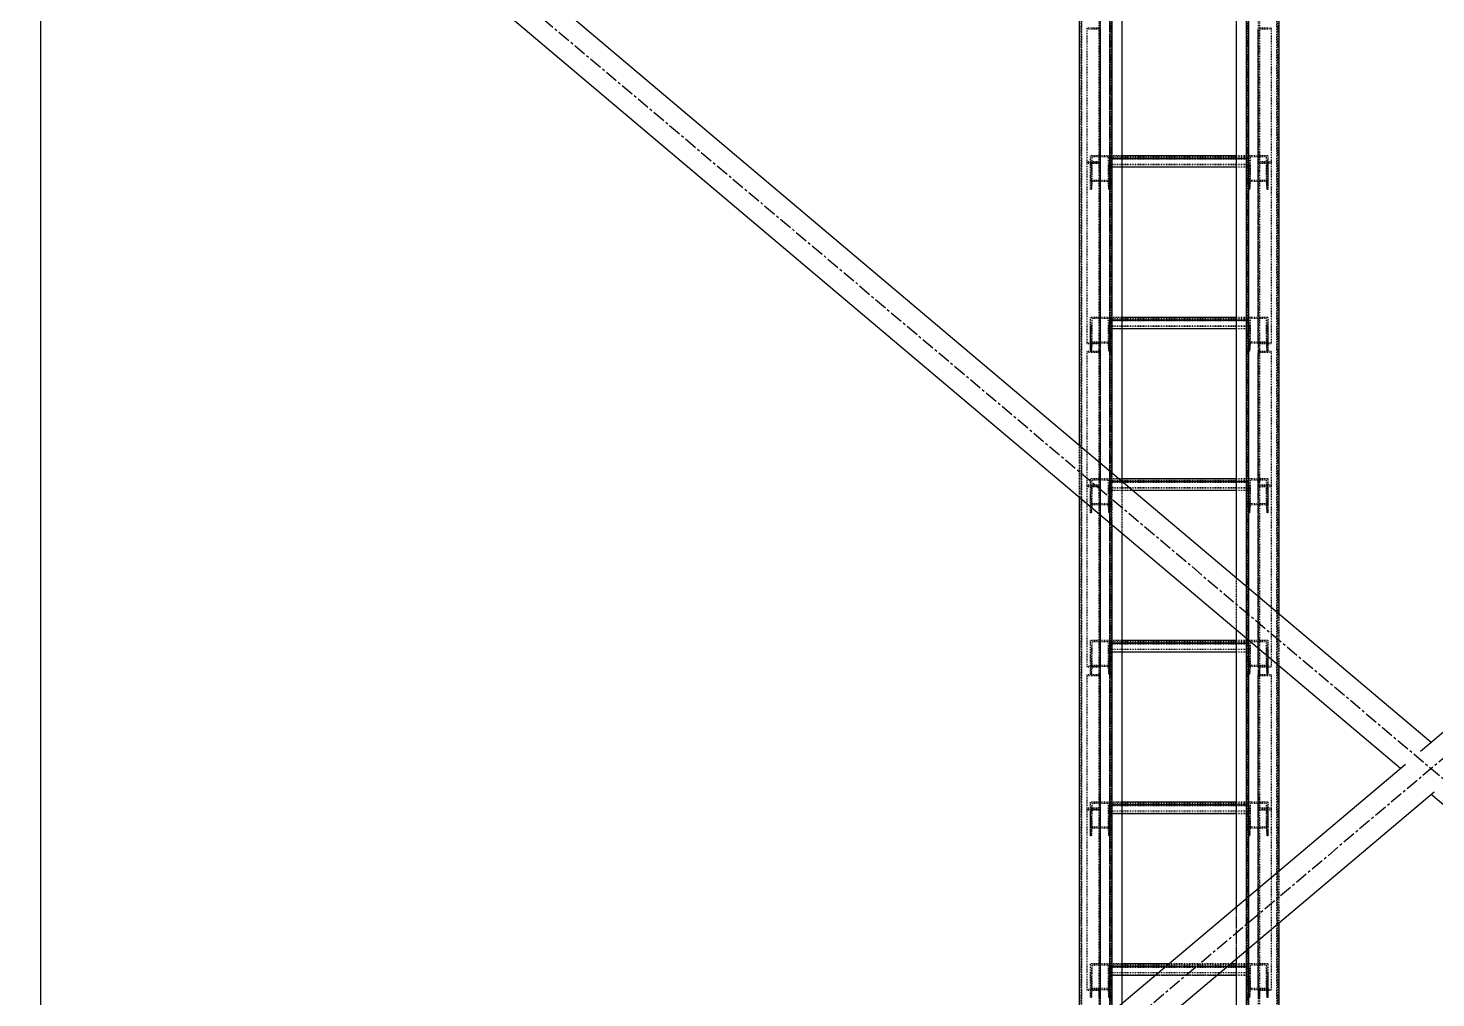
# Model space of a CAD drawing. Header units: millimetres. Extents: x 5143 to 30813, y 232 to 21408.
# Drawn here: x 8372 to 9235, y 4940 to 5534 of the extents above; entities that cross this region are included whole.
import ezdxf

# ---------------------------------------------------------------- set-up
doc = ezdxf.new("R2010")
doc.units = ezdxf.units.MM
doc.header["$LTSCALE"] = 0.25
for name, pattern in [('CENTER', [50.8, 31.75, -6.35, 6.35, -6.35]), ('XKITLINE00', [0]), ('XKITLINE02', [4, 2, -2]), ('XKITLINE03', [6, 3, -1, 1, -1])]:
    doc.linetypes.add(name, pattern=pattern)

msp = doc.modelspace()

# ---------------------------------------------------------------- linework, layer by layer
at = {"color": 3, "linetype": 'XKITLINE02'}
for p, q in [((9034.61, 5900.27), (9034.61, 4257.56)), ((9035.46, 5900.09), (9035.46, 4257.75)), ((9118.76, 5900.09), (9118.76, 4257.75)), ((9119.61, 5900.27), (9119.61, 4257.56)), ((9015.93, 5889.26), (9015.93, 4290.38)), ((9016.78, 5889.26), (9016.78, 4263.02)), ((9017.31, 5888.53), (9017.31, 4262.57)), ((9034.55, 5888.53), (9034.54, 4262.57)), ((9035.08, 5889.26), (9035.08, 4263.02)), ((9118.31, 5889.26), (9118.31, 4301.37)), ((9119.16, 5889.26), (9119.16, 4263.02)), ((9119.69, 5888.53), (9119.69, 4262.57)), ((9136.93, 5888.53), (9136.92, 4262.57)), ((9137.46, 5889.26), (9137.46, 4263.02)), ((9112.11, 5857.04), (9112.11, 4260.27)), ((9042.11, 5840.34), (9042.11, 4260.16)), ((9027.83, 5534.12), (9020.63, 5534.12)), ((9020.63, 5534.12), (9020.63, 5533.47)), ((9020.63, 5534.12), (9020.63, 5451.57)), ((9028.63, 5533.47), (9020.63, 5533.47)), ((9027.83, 5539.99), (9027.83, 5452.22)), ((9028.63, 5539.99), (9028.63, 5533.47)), ((9028.63, 5539.99), (9028.63, 5451.57)), ((9125.61, 5539.99), (9125.61, 5451.57)), ((9133.61, 5533.47), (9125.61, 5533.47)), ((9126.41, 5539.99), (9126.41, 5452.22)), ((9133.61, 5534.12), (9126.41, 5534.12)), ((9133.61, 5534.12), (9133.61, 5451.57)), ((9022.63, 5455.92), (9022.63, 5450.47)), ((9034.63, 5455.92), (9022.63, 5455.92)), ((9022.63, 5455.92), (9022.63, 5435.28)), ((9023.69, 5455.22), (9023.31, 5450.47)), ((9033.57, 5455.22), (9023.69, 5455.22)), ((9023.69, 5455.22), (9023.69, 5440.03)), ((9028.63, 5458.08), (9027.83, 5458.08)), ((9033.57, 5455.22), (9033.95, 5450.47)), ((9033.57, 5455.22), (9033.57, 5440.03)), ((9034.63, 5455.92), (9034.63, 5450.47)), ((9034.63, 5455.92), (9034.63, 5435.28)), ((9034.63, 5455.92), (9034.63, 5448.84)), ((9042.11, 5455.92), (9034.63, 5455.92)), ((9119.61, 5455.08), (9034.63, 5455.08)), ((9042.11, 5454.29), (9034.63, 5454.29)), ((9119.61, 5455.92), (9112.11, 5455.92)), ((9119.61, 5454.29), (9112.11, 5454.29)), ((9119.61, 5455.92), (9119.61, 5448.84)), ((9119.61, 5455.92), (9119.61, 5440.73)), ((9119.61, 5455.92), (9119.61, 5450.47)), ((9131.61, 5455.92), (9119.61, 5455.92)), ((9120.67, 5455.22), (9120.29, 5450.47)), ((9120.67, 5455.22), (9120.67, 5440.03)), ((9130.55, 5455.22), (9120.67, 5455.22)), ((9125.61, 5458.08), (9125.61, 5451.57)), ((9126.41, 5458.08), (9125.61, 5458.08)), ((9126.41, 5458.08), (9126.41, 5452.22)), ((9130.55, 5455.22), (9130.55, 5440.03)), ((9130.55, 5455.22), (9130.93, 5450.47)), ((9131.61, 5455.92), (9131.61, 5440.73)), ((9131.61, 5455.92), (9131.61, 5450.47)), ((9027.83, 5452.22), (9020.63, 5452.22)), ((9020.63, 5451.57), (9020.63, 5451.06)), ((9028.63, 5451.57), (9020.63, 5451.57)), ((9020.63, 5451.57), (9020.63, 5340.58)), ((9028.63, 5451.57), (9020.63, 5451.57)), ((9027.83, 5451.06), (9020.63, 5451.06)), ((9023.31, 5450.47), (9022.63, 5450.47)), ((9023.31, 5450.47), (9023.31, 5435.28)), ((9027.83, 5451.06), (9027.83, 5446.56)), ((9027.83, 5451.06), (9027.83, 5336.07)), ((9028.63, 5446.56), (9027.83, 5446.56)), ((9028.63, 5451.57), (9028.63, 5336.07)), ((9034.63, 5450.47), (9033.95, 5450.47)), ((9033.95, 5450.47), (9033.95, 5435.28)), ((9119.61, 5453.74), (9034.63, 5453.74)), ((9119.61, 5450.47), (9034.63, 5450.47)), ((9119.61, 5450.38), (9034.63, 5450.38)), ((9119.61, 5448.93), (9034.63, 5448.93)), ((9042.11, 5448.84), (9034.63, 5448.84)), ((9119.61, 5448.84), (9112.11, 5448.84)), ((9119.61, 5450.47), (9119.61, 5435.28)), ((9120.29, 5450.47), (9119.61, 5450.47)), ((9120.29, 5450.47), (9120.29, 5435.28)), ((9125.61, 5451.57), (9125.61, 5336.07)), ((9133.61, 5451.57), (9125.61, 5451.57)), ((9133.61, 5451.57), (9125.61, 5451.57)), ((9126.41, 5446.56), (9125.61, 5446.56)), ((9133.61, 5452.22), (9126.41, 5452.22)), ((9126.41, 5451.06), (9126.41, 5336.07)), ((9133.61, 5451.06), (9126.41, 5451.06)), ((9130.93, 5450.47), (9130.93, 5435.28)), ((9131.61, 5450.47), (9130.93, 5450.47)), ((9131.61, 5450.47), (9131.61, 5435.28)), ((9133.61, 5452.22), (9133.61, 5451.57)), ((9133.61, 5451.57), (9133.61, 5340.58)), ((9034.63, 5440.73), (9022.63, 5440.73)), ((9023.69, 5440.03), (9023.31, 5435.28)), ((9033.57, 5440.03), (9023.69, 5440.03)), ((9028.63, 5440.73), (9028.63, 5341.08)), ((9033.57, 5440.03), (9033.95, 5435.28)), ((9119.61, 5440.73), (9119.61, 5435.28)), ((9131.61, 5440.73), (9119.61, 5440.73)), ((9120.67, 5440.03), (9120.29, 5435.28)), ((9130.55, 5440.03), (9120.67, 5440.03)), ((9130.55, 5440.03), (9130.93, 5435.28)), ((9131.61, 5440.73), (9131.61, 5435.28)), ((9023.31, 5435.28), (9022.63, 5435.28)), ((9034.63, 5435.28), (9033.95, 5435.28)), ((9120.29, 5435.28), (9119.61, 5435.28)), ((9131.61, 5435.28), (9130.93, 5435.28)), ((9022.63, 5356.84), (9022.63, 5351.39)), ((9034.63, 5356.84), (9022.63, 5356.84)), ((9022.63, 5356.84), (9022.63, 5341.08)), ((9023.31, 5351.39), (9022.63, 5351.39)), ((9022.63, 5351.39), (9022.63, 5336.2)), ((9023.69, 5356.15), (9023.31, 5351.39)), ((9023.31, 5351.39), (9023.31, 5336.2)), ((9033.57, 5356.15), (9023.69, 5356.15)), ((9023.69, 5356.15), (9023.69, 5340.96)), ((9033.57, 5356.15), (9033.95, 5351.39)), ((9033.57, 5356.15), (9033.57, 5340.96)), ((9034.63, 5351.39), (9033.95, 5351.39)), ((9033.95, 5351.39), (9033.95, 5336.2)), ((9034.63, 5356.84), (9034.63, 5351.39)), ((9034.63, 5356.84), (9034.63, 5341.65)), ((9034.63, 5356.84), (9034.63, 5349.76)), ((9042.11, 5356.84), (9034.63, 5356.84)), ((9119.61, 5356), (9034.63, 5356)), ((9042.11, 5355.21), (9034.63, 5355.21)), ((9119.61, 5354.66), (9034.63, 5354.66)), ((9034.63, 5351.39), (9034.63, 5336.2)), ((9119.61, 5351.39), (9034.63, 5351.39)), ((9119.61, 5351.3), (9034.63, 5351.3)), ((9119.61, 5356.84), (9112.11, 5356.84)), ((9119.61, 5355.21), (9112.11, 5355.21)), ((9119.61, 5356.84), (9119.61, 5341.65)), ((9119.61, 5356.84), (9119.61, 5351.39)), ((9131.61, 5356.84), (9119.61, 5356.84)), ((9119.61, 5356.84), (9119.61, 5349.76)), ((9119.61, 5351.39), (9119.61, 5336.2)), ((9120.29, 5351.39), (9119.61, 5351.39)), ((9120.67, 5356.15), (9120.29, 5351.39)), ((9120.29, 5351.39), (9120.29, 5336.2)), ((9120.67, 5356.15), (9120.67, 5340.96)), ((9130.55, 5356.15), (9120.67, 5356.15)), ((9130.55, 5356.15), (9130.55, 5340.96)), ((9130.55, 5356.15), (9130.93, 5351.39)), ((9130.93, 5351.39), (9130.93, 5336.2)), ((9131.61, 5351.39), (9130.93, 5351.39)), ((9131.61, 5356.84), (9131.61, 5341.65)), ((9131.61, 5356.84), (9131.61, 5351.39)), ((9131.61, 5351.39), (9131.61, 5336.2)), ((9028.63, 5341.83), (9027.83, 5341.83)), ((9027.83, 5341.83), (9027.83, 5335.97)), ((9027.83, 5341.83), (9027.83, 5254.07)), ((9028.63, 5341.83), (9028.63, 5335.32)), ((9028.63, 5341.83), (9028.63, 5253.41)), ((9119.61, 5349.86), (9034.63, 5349.86)), ((9042.11, 5349.76), (9034.63, 5349.76)), ((9119.61, 5349.76), (9112.11, 5349.76)), ((9125.61, 5341.83), (9125.61, 5253.41)), ((9126.41, 5341.83), (9125.61, 5341.83)), ((9126.41, 5341.83), (9126.41, 5254.07)), ((9028.63, 5341.08), (9020.63, 5341.08)), ((9027.83, 5340.58), (9020.63, 5340.58)), ((9027.83, 5335.97), (9020.63, 5335.97)), ((9020.63, 5335.97), (9020.63, 5335.32)), ((9020.63, 5335.97), (9020.63, 5253.41)), ((9028.63, 5335.32), (9020.63, 5335.32)), ((9034.63, 5341.65), (9022.63, 5341.65)), ((9022.63, 5341.08), (9022.63, 5336.2)), ((9023.31, 5336.2), (9022.63, 5336.2)), ((9023.69, 5340.96), (9023.31, 5336.2)), ((9033.57, 5340.96), (9023.69, 5340.96)), ((9028.63, 5336.07), (9027.83, 5336.07)), ((9033.57, 5340.96), (9033.95, 5336.2)), ((9034.63, 5336.2), (9033.95, 5336.2)), ((9034.63, 5341.65), (9034.63, 5336.2)), ((9119.61, 5341.65), (9119.61, 5336.2)), ((9131.61, 5341.65), (9119.61, 5341.65)), ((9120.29, 5336.2), (9119.61, 5336.2)), ((9120.67, 5340.96), (9120.29, 5336.2)), ((9130.55, 5340.96), (9120.67, 5340.96)), ((9133.61, 5341.08), (9125.61, 5341.08)), ((9126.41, 5336.07), (9125.61, 5336.07)), ((9133.61, 5335.32), (9125.61, 5335.32)), ((9133.61, 5340.58), (9126.41, 5340.58)), ((9133.61, 5335.97), (9126.41, 5335.97)), ((9130.55, 5340.96), (9130.93, 5336.2)), ((9131.61, 5336.2), (9130.93, 5336.2)), ((9131.61, 5341.65), (9131.61, 5336.2)), ((9133.61, 5335.97), (9133.61, 5253.41)), ((9015.93, 5278.34), (9015.93, 5246.45)), ((9022.63, 5257.77), (9022.63, 5241.39)), ((9034.63, 5257.77), (9022.63, 5257.77)), ((9023.69, 5257.07), (9023.31, 5252.32)), ((9033.57, 5257.07), (9023.69, 5257.07)), ((9023.69, 5257.07), (9023.69, 5241.88)), ((9028.63, 5259.93), (9027.83, 5259.93)), ((9033.57, 5257.07), (9033.95, 5252.32)), ((9033.57, 5257.07), (9033.57, 5241.88)), ((9034.63, 5257.77), (9034.63, 5251.01)), ((9034.63, 5257.77), (9034.63, 5250.69)), ((9042.11, 5257.77), (9034.63, 5257.77)), ((9034.63, 5257.23), (9034.63, 5237.12)), ((9119.61, 5256.93), (9034.63, 5256.93)), ((9042.22, 5256.14), (9034.63, 5256.14)), ((9119.61, 5255.59), (9034.63, 5255.59)), ((9035.93, 5261.45), (9035.93, 5229.57)), ((9042.11, 5256.23), (9042.11, 5224.35)), ((9119.61, 5257.77), (9112.11, 5257.77)), ((9119.61, 5256.14), (9112.11, 5256.14)), ((9119.61, 5257.77), (9119.61, 5250.69)), ((9119.61, 5257.77), (9119.61, 5242.57)), ((9119.61, 5257.77), (9119.61, 5252.32)), ((9131.61, 5257.77), (9119.61, 5257.77)), ((9120.67, 5257.07), (9120.29, 5252.32)), ((9120.67, 5257.07), (9120.67, 5241.88)), ((9130.55, 5257.07), (9120.67, 5257.07)), ((9125.61, 5259.93), (9125.61, 5253.41)), ((9126.41, 5259.93), (9125.61, 5259.93)), ((9126.41, 5259.93), (9126.41, 5254.07)), ((9130.55, 5257.07), (9130.55, 5241.88)), ((9130.55, 5257.07), (9130.93, 5252.32)), ((9131.61, 5257.77), (9131.61, 5242.57)), ((9131.61, 5257.77), (9131.61, 5252.32)), ((9027.83, 5254.07), (9020.63, 5254.07)), ((9020.63, 5253.41), (9020.63, 5252.3)), ((9028.63, 5253.41), (9020.63, 5253.41)), ((9028.63, 5253.41), (9020.63, 5253.41)), ((9027.83, 5252.91), (9020.63, 5252.91)), ((9020.63, 5252.3), (9020.63, 5142.43)), ((9023.31, 5252.32), (9022.63, 5252.32)), ((9022.63, 5250.61), (9022.63, 5237.12)), ((9023.31, 5252.32), (9023.31, 5237.12)), ((9027.83, 5252.91), (9027.83, 5246.23)), ((9027.83, 5249.66), (9027.83, 5137.92)), ((9028.63, 5248.41), (9027.83, 5248.41)), ((9028.63, 5253.41), (9028.63, 5245.55)), ((9028.63, 5252.55), (9028.63, 5137.92)), ((9034.63, 5252.32), (9033.95, 5252.32)), ((9033.95, 5252.32), (9033.95, 5237.12)), ((9119.61, 5252.32), (9034.63, 5252.32)), ((9119.61, 5252.22), (9034.63, 5252.22)), ((9119.61, 5250.78), (9034.63, 5250.78)), ((9048.68, 5250.69), (9034.63, 5250.69)), ((9119.61, 5250.69), (9112.11, 5250.69)), ((9119.61, 5252.32), (9119.61, 5237.12)), ((9120.29, 5252.32), (9119.61, 5252.32)), ((9120.29, 5252.32), (9120.29, 5237.12)), ((9125.61, 5253.41), (9125.61, 5137.92)), ((9133.61, 5253.41), (9125.61, 5253.41)), ((9133.61, 5253.41), (9125.61, 5253.41)), ((9126.41, 5248.41), (9125.61, 5248.41)), ((9133.61, 5254.07), (9126.41, 5254.07)), ((9126.41, 5252.91), (9126.41, 5137.92)), ((9133.61, 5252.91), (9126.41, 5252.91)), ((9130.93, 5252.32), (9130.93, 5237.12)), ((9131.61, 5252.32), (9130.93, 5252.32)), ((9131.61, 5252.32), (9131.61, 5237.12)), ((9133.61, 5254.07), (9133.61, 5253.41)), ((9133.61, 5253.41), (9133.61, 5142.43)), ((9034.63, 5242.57), (9022.63, 5242.57)), ((9023.69, 5241.88), (9023.31, 5237.12)), ((9033.57, 5241.88), (9023.69, 5241.88)), ((9033.57, 5241.88), (9033.95, 5237.12)), ((9119.61, 5242.57), (9119.61, 5237.12)), ((9131.61, 5242.57), (9119.61, 5242.57)), ((9120.67, 5241.88), (9120.29, 5237.12)), ((9130.55, 5241.88), (9120.67, 5241.88)), ((9130.55, 5241.88), (9130.93, 5237.12)), ((9131.61, 5242.57), (9131.61, 5237.12)), ((9023.31, 5237.12), (9022.63, 5237.12)), ((9034.63, 5237.12), (9033.95, 5237.12)), ((9120.29, 5237.12), (9119.61, 5237.12)), ((9131.61, 5237.12), (9130.93, 5237.12)), ((9112.11, 5197.14), (9112.11, 5165.26)), ((9118.31, 5191.91), (9118.31, 5160.02)), ((9138.31, 5175.02), (9138.31, 5143.14)), ((9022.63, 5158.69), (9022.63, 5153.24)), ((9034.63, 5158.69), (9022.63, 5158.69)), ((9022.63, 5158.69), (9022.63, 5138.05)), ((9023.31, 5153.24), (9022.63, 5153.24)), ((9023.69, 5158), (9023.31, 5153.24)), ((9023.31, 5153.24), (9023.31, 5138.05)), ((9033.57, 5158), (9023.69, 5158)), ((9023.69, 5158), (9023.69, 5142.8)), ((9033.57, 5158), (9033.95, 5153.24)), ((9033.57, 5158), (9033.57, 5142.8)), ((9034.63, 5153.24), (9033.95, 5153.24)), ((9033.95, 5153.24), (9033.95, 5138.05)), ((9034.63, 5158.69), (9034.63, 5153.24)), ((9034.63, 5158.69), (9034.63, 5138.05)), ((9034.63, 5158.69), (9034.63, 5151.61)), ((9042.11, 5158.69), (9034.63, 5158.69)), ((9119.61, 5157.85), (9034.63, 5157.85)), ((9042.11, 5157.06), (9034.63, 5157.06)), ((9119.61, 5156.51), (9034.63, 5156.51)), ((9119.61, 5153.24), (9034.63, 5153.24)), ((9119.61, 5153.15), (9034.63, 5153.15)), ((9119.61, 5158.69), (9112.11, 5158.69)), ((9119.61, 5157.06), (9112.11, 5157.06)), ((9119.61, 5158.69), (9119.61, 5151.61)), ((9119.61, 5158.69), (9119.61, 5143.5)), ((9119.61, 5158.69), (9119.61, 5153.24)), ((9131.61, 5158.69), (9119.61, 5158.69)), ((9119.61, 5153.24), (9119.61, 5138.05)), ((9120.29, 5153.24), (9119.61, 5153.24)), ((9120.67, 5158), (9120.29, 5153.24)), ((9120.29, 5153.24), (9120.29, 5138.05)), ((9120.67, 5158), (9120.67, 5142.8)), ((9130.55, 5158), (9120.67, 5158)), ((9130.55, 5158), (9130.55, 5142.8)), ((9130.55, 5158), (9130.93, 5153.24)), ((9130.93, 5153.24), (9130.93, 5138.05)), ((9131.61, 5153.24), (9130.93, 5153.24)), ((9131.61, 5158.69), (9131.61, 5143.5)), ((9131.61, 5158.61), (9131.61, 5153.24)), ((9131.61, 5153.24), (9131.61, 5138.05)), ((9034.63, 5143.5), (9022.63, 5143.5)), ((9028.63, 5143.68), (9027.83, 5143.68)), ((9027.83, 5143.68), (9027.83, 5137.82)), ((9027.83, 5143.68), (9027.83, 5055.91)), ((9028.63, 5143.68), (9028.63, 5137.17)), ((9028.63, 5143.68), (9028.63, 5055.26)), ((9119.61, 5151.71), (9034.63, 5151.71)), ((9042.11, 5151.61), (9034.63, 5151.61)), ((9119.61, 5151.61), (9112.11, 5151.61)), ((9119.61, 5143.5), (9119.61, 5138.05)), ((9131.61, 5143.5), (9119.61, 5143.5)), ((9125.61, 5143.68), (9125.61, 5055.26)), ((9126.41, 5143.68), (9125.61, 5143.68)), ((9126.41, 5143.68), (9126.41, 5055.91)), ((9131.61, 5143.5), (9131.61, 5138.05)), ((9028.63, 5142.93), (9020.63, 5142.93)), ((9027.83, 5142.43), (9020.63, 5142.43)), ((9027.83, 5137.82), (9020.63, 5137.82)), ((9020.63, 5137.82), (9020.63, 5137.17)), ((9020.63, 5137.82), (9020.63, 5055.26)), ((9028.63, 5137.17), (9020.63, 5137.17)), ((9023.31, 5138.05), (9022.63, 5138.05)), ((9023.69, 5142.8), (9023.31, 5138.05)), ((9033.57, 5142.8), (9023.69, 5142.8)), ((9028.63, 5137.92), (9027.83, 5137.92)), ((9033.57, 5142.8), (9033.95, 5138.05)), ((9034.63, 5138.05), (9033.95, 5138.05)), ((9120.29, 5138.05), (9119.61, 5138.05)), ((9120.67, 5142.8), (9120.29, 5138.05)), ((9130.55, 5142.8), (9120.67, 5142.8)), ((9133.61, 5142.93), (9125.61, 5142.93)), ((9126.41, 5137.92), (9125.61, 5137.92)), ((9133.61, 5137.17), (9125.61, 5137.17)), ((9133.61, 5142.43), (9126.41, 5142.43)), ((9133.61, 5137.82), (9126.41, 5137.82)), ((9130.55, 5142.8), (9130.93, 5138.05)), ((9131.61, 5138.05), (9130.93, 5138.05)), ((9133.61, 5137.82), (9133.61, 5055.26)), ((9022.63, 5059.61), (9022.63, 5054.17)), ((9034.63, 5059.61), (9022.63, 5059.61)), ((9022.63, 5059.61), (9022.63, 5044.42)), ((9023.69, 5058.92), (9023.31, 5054.17)), ((9033.57, 5058.92), (9023.69, 5058.92)), ((9023.69, 5058.92), (9023.69, 5043.73)), ((9028.63, 5061.78), (9027.83, 5061.78)), ((9033.57, 5058.92), (9033.95, 5054.17)), ((9033.57, 5058.92), (9033.57, 5043.73)), ((9034.63, 5059.61), (9034.63, 5054.17)), ((9034.63, 5059.61), (9034.63, 5044.42)), ((9034.63, 5059.61), (9034.63, 5052.54)), ((9042.11, 5059.61), (9034.63, 5059.61)), ((9119.61, 5058.78), (9034.63, 5058.78)), ((9042.11, 5057.99), (9034.63, 5057.99)), ((9119.61, 5057.44), (9034.63, 5057.44)), ((9119.61, 5059.61), (9112.11, 5059.61)), ((9119.61, 5057.99), (9112.11, 5057.99)), ((9119.61, 5059.61), (9119.61, 5052.54)), ((9119.61, 5059.61), (9119.61, 5044.42)), ((9119.61, 5059.61), (9119.61, 5054.17)), ((9131.61, 5059.61), (9119.61, 5059.61)), ((9120.67, 5058.92), (9120.29, 5054.17)), ((9120.67, 5058.92), (9120.67, 5043.73)), ((9130.55, 5058.92), (9120.67, 5058.92)), ((9125.61, 5061.78), (9125.61, 5055.26)), ((9126.41, 5061.78), (9125.61, 5061.78)), ((9126.41, 5061.78), (9126.41, 5055.91)), ((9130.55, 5058.92), (9130.55, 5043.73)), ((9130.55, 5058.92), (9130.93, 5054.17)), ((9131.61, 5059.61), (9131.61, 5044.42)), ((9131.61, 5059.61), (9131.61, 5054.17)), ((9027.83, 5055.91), (9020.63, 5055.91)), ((9028.63, 5055.26), (9020.63, 5055.26)), ((9020.63, 5055.26), (9020.63, 5054.76)), ((9028.63, 5055.26), (9020.63, 5055.26)), ((9020.63, 5055.26), (9020.63, 4944.27)), ((9027.83, 5054.76), (9020.63, 5054.76)), ((9023.31, 5054.17), (9022.63, 5054.17)), ((9022.63, 5054.17), (9022.63, 5038.97)), ((9023.31, 5054.17), (9023.31, 5038.97)), ((9027.83, 5054.76), (9027.83, 5050.26)), ((9027.83, 5054.76), (9027.83, 4939.77)), ((9028.63, 5050.26), (9027.83, 5050.26)), ((9028.63, 5055.26), (9028.63, 4939.77)), ((9034.63, 5054.17), (9033.95, 5054.17)), ((9033.95, 5054.17), (9033.95, 5038.97)), ((9034.63, 5054.17), (9034.63, 5038.97)), ((9119.61, 5054.17), (9034.63, 5054.17)), ((9119.61, 5054.07), (9034.63, 5054.07)), ((9119.61, 5052.63), (9034.63, 5052.63)), ((9042.11, 5052.54), (9034.63, 5052.54)), ((9119.61, 5052.54), (9112.11, 5052.54)), ((9119.61, 5054.17), (9119.61, 5038.97)), ((9120.29, 5054.17), (9119.61, 5054.17)), ((9120.29, 5054.17), (9120.29, 5038.97)), ((9133.61, 5055.26), (9125.61, 5055.26)), ((9125.61, 5055.26), (9125.61, 4939.77)), ((9133.61, 5055.26), (9125.61, 5055.26)), ((9126.41, 5050.26), (9125.61, 5050.26)), ((9133.61, 5055.91), (9126.41, 5055.91)), ((9126.41, 5054.76), (9126.41, 4939.77)), ((9133.61, 5054.76), (9126.41, 5054.76)), ((9130.93, 5054.17), (9130.93, 5038.97)), ((9131.61, 5054.17), (9130.93, 5054.17)), ((9131.61, 5054.17), (9131.61, 5038.97)), ((9133.61, 5055.91), (9133.61, 5055.26)), ((9133.61, 5055.26), (9133.61, 4944.27)), ((9022.63, 5044.42), (9022.63, 5038.97)), ((9034.63, 5044.42), (9022.63, 5044.42)), ((9023.69, 5043.73), (9023.31, 5038.97)), ((9033.57, 5043.73), (9023.69, 5043.73)), ((9028.63, 5044.42), (9028.63, 4944.77)), ((9033.57, 5043.73), (9033.95, 5038.97)), ((9034.63, 5044.42), (9034.63, 5038.97)), ((9119.61, 5044.42), (9119.61, 5038.97)), ((9131.61, 5044.42), (9119.61, 5044.42)), ((9120.67, 5043.73), (9120.29, 5038.97)), ((9130.55, 5043.73), (9120.67, 5043.73)), ((9130.55, 5043.73), (9130.93, 5038.97)), ((9131.61, 5044.42), (9131.61, 5038.97)), ((9023.31, 5038.97), (9022.63, 5038.97)), ((9034.63, 5038.97), (9033.95, 5038.97)), ((9120.29, 5038.97), (9119.61, 5038.97)), ((9131.61, 5038.97), (9130.93, 5038.97)), ((9138.31, 5017.41), (9138.31, 4985.53)), ((9118.31, 5000.52), (9118.31, 4968.64)), ((9112.11, 4995.29), (9112.11, 4963.41)), ((9022.63, 4960.54), (9022.63, 4955.09)), ((9034.63, 4960.54), (9022.63, 4960.54)), ((9022.63, 4960.54), (9022.63, 4939.9)), ((9023.31, 4955.09), (9022.63, 4955.09)), ((9023.69, 4959.84), (9023.31, 4955.09)), ((9023.31, 4955.09), (9023.31, 4939.9)), ((9033.57, 4959.84), (9023.69, 4959.84)), ((9023.69, 4959.84), (9023.69, 4944.65)), ((9033.57, 4959.84), (9033.95, 4955.09)), ((9033.57, 4959.84), (9033.57, 4944.65)), ((9034.63, 4955.09), (9033.95, 4955.09)), ((9033.95, 4955.09), (9033.95, 4939.9)), ((9034.63, 4960.54), (9034.63, 4955.09)), ((9034.63, 4960.54), (9034.63, 4939.9)), ((9034.63, 4960.54), (9034.63, 4953.46)), ((9042.11, 4960.54), (9034.63, 4960.54)), ((9119.61, 4959.7), (9034.63, 4959.7)), ((9042.11, 4958.91), (9034.63, 4958.91)), ((9119.61, 4958.36), (9034.63, 4958.36)), ((9119.61, 4955.09), (9034.63, 4955.09)), ((9119.61, 4955), (9034.63, 4955)), ((9119.61, 4953.55), (9034.63, 4953.55)), ((9042.11, 4953.46), (9034.63, 4953.46)), ((9100.33, 4953.46), (9062.56, 4953.46)), ((9106.78, 4958.91), (9069.01, 4958.91)), ((9108.71, 4960.54), (9070.94, 4960.54)), ((9119.61, 4960.54), (9112.11, 4960.54)), ((9119.61, 4958.91), (9112.11, 4958.91)), ((9119.61, 4953.46), (9112.11, 4953.46)), ((9119.61, 4960.54), (9119.61, 4953.46)), ((9119.61, 4960.54), (9119.61, 4945.35)), ((9119.61, 4960.54), (9119.61, 4955.09)), ((9131.61, 4960.54), (9119.61, 4960.54)), ((9119.61, 4955.09), (9119.61, 4939.9)), ((9120.29, 4955.09), (9119.61, 4955.09)), ((9120.67, 4959.84), (9120.29, 4955.09)), ((9120.29, 4955.09), (9120.29, 4939.9)), ((9120.67, 4959.84), (9120.67, 4944.65)), ((9130.55, 4959.84), (9120.67, 4959.84)), ((9130.55, 4959.84), (9130.55, 4944.65)), ((9130.55, 4959.84), (9130.93, 4955.09)), ((9130.93, 4955.09), (9130.93, 4939.9)), ((9131.61, 4955.09), (9130.93, 4955.09)), ((9131.61, 4960.54), (9131.61, 4945.35)), ((9131.61, 4960.54), (9131.61, 4955.09)), ((9131.61, 4955.09), (9131.61, 4939.9)), ((9034.63, 4945.35), (9022.63, 4945.35)), ((9028.63, 4945.53), (9027.83, 4945.53)), ((9027.83, 4945.53), (9027.83, 4939.67)), ((9027.83, 4945.53), (9027.83, 4857.76)), ((9028.63, 4945.53), (9028.63, 4939.02)), ((9028.63, 4945.53), (9028.63, 4857.11)), ((9119.61, 4945.35), (9119.61, 4939.9)), ((9131.61, 4945.35), (9119.61, 4945.35)), ((9125.61, 4945.53), (9125.61, 4857.11)), ((9126.41, 4945.53), (9125.61, 4945.53)), ((9126.41, 4945.53), (9126.41, 4857.76)), ((9131.61, 4945.35), (9131.61, 4939.9)), ((9028.63, 4944.77), (9020.63, 4944.77)), ((9027.83, 4944.27), (9020.63, 4944.27)), ((9023.31, 4939.9), (9022.63, 4939.9)), ((9023.69, 4944.65), (9023.31, 4939.9)), ((9033.57, 4944.65), (9023.69, 4944.65)), ((9028.63, 4939.77), (9027.83, 4939.77)), ((9033.57, 4944.65), (9033.95, 4939.9)), ((9034.63, 4939.9), (9033.95, 4939.9)), ((9120.29, 4939.9), (9119.61, 4939.9)), ((9120.67, 4944.65), (9120.29, 4939.9)), ((9130.55, 4944.65), (9120.67, 4944.65)), ((9133.61, 4944.77), (9125.61, 4944.77)), ((9126.41, 4939.77), (9125.61, 4939.77)), ((9133.61, 4944.27), (9126.41, 4944.27)), ((9130.55, 4944.65), (9130.93, 4939.9)), ((9131.61, 4939.9), (9130.93, 4939.9))]:
    msp.add_line(p, q, dxfattribs=at)
at = {"color": 1, "linetype": 'XKITLINE03'}
for p, q in [((9034.61, 4260.27), (9034.61, 5900.27)), ((9119.61, 5900.27), (9119.61, 4260.27)), ((9028.63, 4249.09), (9028.63, 5892.62)), ((9028.63, 5533.47), (9028.63, 5451.57)), ((9125.61, 5451.57), (9125.61, 5533.47)), ((9034.63, 5455.92), (9034.63, 5440.73)), ((9034.63, 5454.29), (9119.61, 5454.29)), ((9119.61, 5440.73), (9119.61, 5455.92)), ((9028.63, 5451.57), (9028.63, 5341.08)), ((9125.61, 5341.08), (9125.61, 5451.57)), ((9034.63, 5356.84), (9034.63, 5341.65)), ((9034.63, 5355.21), (9119.61, 5355.21)), ((9119.61, 5341.65), (9119.61, 5356.84)), ((9028.63, 5335.32), (9028.63, 5253.41)), ((9125.61, 5253.41), (9125.61, 5335.32)), ((9034.63, 5257.77), (9034.63, 5242.57)), ((9034.63, 5256.14), (9119.61, 5256.14)), ((9119.61, 5242.57), (9119.61, 5257.77)), ((9028.63, 5253.41), (9028.63, 5142.93)), ((9125.61, 5142.93), (9125.61, 5253.41)), ((9034.63, 5158.69), (9034.63, 5143.5)), ((9034.63, 5157.06), (9119.61, 5157.06)), ((9119.61, 5143.5), (9119.61, 5158.69)), ((9028.63, 5137.17), (9028.63, 5055.26)), ((9125.61, 5055.26), (9125.61, 5137.17)), ((9034.63, 5059.61), (9034.63, 5044.42)), ((9034.63, 5057.99), (9119.61, 5057.99)), ((9119.61, 5044.42), (9119.61, 5059.61)), ((9028.63, 5055.26), (9028.63, 4944.77)), ((9125.61, 4944.77), (9125.61, 5055.26)), ((9034.63, 4960.54), (9034.63, 4945.35)), ((9034.63, 4958.91), (9119.61, 4958.91)), ((9119.61, 4945.35), (9119.61, 4960.54))]:
    msp.add_line(p, q, dxfattribs=at)
at = {"color": 8, "linetype": 'CENTER'}
for p, q in [((8366.94, 5810.27), (10096.38, 4350.27)), ((10096.38, 5810.27), (8366.94, 4350.27))]:
    msp.add_line(p, q, dxfattribs=at)
at = {"color": 8, "linetype": 'XKITLINE00'}
for p, q in [((9212.78, 5080.27), (8377.99, 5785)), ((8379.12, 5784.05), (8379.12, 4376.5)), ((9231.66, 5096.22), (8409.87, 5789.97)), ((10053.45, 5789.97), (9225.19, 5090.76)), ((9215.82, 5082.85), (8378.7, 4376.14)), ((9233.42, 5065.82), (8409.76, 4370.49)), ((10054.3, 4369.86), (9231.66, 5064.33))]:
    msp.add_line(p, q, dxfattribs=at)
at = {"color": 7, "linetype": 'XKITLINE00'}
for p, q in [((9015.93, 5789.97), (9015.93, 5278.34)), ((9035.93, 5789.97), (9035.93, 5261.45)), ((9042.11, 5789.97), (9042.11, 5256.23)), ((9112.11, 5789.97), (9112.11, 5197.14)), ((9118.31, 5789.97), (9118.31, 5191.91)), ((9138.31, 5789.97), (9138.31, 5175.02)), ((9112.11, 5455.92), (9042.11, 5455.92)), ((9112.11, 5454.29), (9042.11, 5454.29)), ((9112.11, 5448.84), (9042.11, 5448.84)), ((9112.11, 5356.84), (9042.11, 5356.84)), ((9112.11, 5355.21), (9042.11, 5355.21)), ((9112.11, 5349.76), (9042.11, 5349.76)), ((9112.11, 5257.77), (9042.11, 5257.77)), ((9112.11, 5256.14), (9042.22, 5256.14)), ((9112.11, 5250.69), (9048.68, 5250.69)), ((9015.93, 5246.45), (9015.93, 4914.1)), ((9035.93, 5229.57), (9035.93, 4930.98)), ((9042.11, 5224.35), (9042.11, 4936.2)), ((9112.11, 5165.26), (9112.11, 4995.29)), ((9112.11, 5158.69), (9042.11, 5158.69)), ((9112.11, 5157.06), (9042.11, 5157.06)), ((9118.31, 5160.02), (9118.31, 5000.52)), ((9112.11, 5151.61), (9042.11, 5151.61)), ((9138.31, 5143.14), (9138.31, 5017.41)), ((9112.11, 5059.61), (9042.11, 5059.61)), ((9112.11, 5057.99), (9042.11, 5057.99)), ((9112.11, 5052.54), (9042.11, 5052.54)), ((9138.31, 4985.53), (9138.31, 4370.57)), ((9112.11, 4963.41), (9112.11, 4370.57)), ((9118.31, 4968.64), (9118.31, 4370.57)), ((9070.94, 4960.54), (9042.11, 4960.54)), ((9069.01, 4958.91), (9042.11, 4958.91)), ((9062.56, 4953.46), (9042.11, 4953.46)), ((9112.11, 4953.46), (9100.33, 4953.46)), ((9112.11, 4958.91), (9106.78, 4958.91)), ((9112.11, 4960.54), (9108.71, 4960.54))]:
    msp.add_line(p, q, dxfattribs=at)
at = {"color": 1, "linetype": 'XKITLINE00'}
for centre in [(9028.63, 5533.47), (9125.61, 5533.47), (9034.63, 5455.92), (9034.63, 5454.29), (9119.61, 5455.92), (9119.61, 5454.29), (9028.63, 5451.57), (9028.63, 5451.57), (9125.61, 5451.57), (9125.61, 5451.57), (9034.63, 5440.73), (9119.61, 5440.73), (9034.63, 5356.84), (9034.63, 5355.21), (9119.61, 5356.84), (9119.61, 5355.21), (9028.63, 5341.08), (9028.63, 5335.32), (9034.63, 5341.65), (9119.61, 5341.65), (9125.61, 5341.08), (9125.61, 5335.32), (9034.63, 5257.77), (9034.63, 5256.14), (9119.61, 5257.77), (9119.61, 5256.14), (9028.63, 5253.41), (9028.63, 5253.41), (9125.61, 5253.41), (9125.61, 5253.41), (9034.63, 5242.57), (9119.61, 5242.57), (9034.63, 5158.69), (9034.63, 5157.06), (9119.61, 5158.69), (9119.61, 5157.06), (9034.63, 5143.5), (9119.61, 5143.5), (9028.63, 5142.93), (9028.63, 5137.17), (9125.61, 5142.93), (9125.61, 5137.17), (9034.63, 5059.61), (9034.63, 5057.99), (9119.61, 5059.61), (9119.61, 5057.99), (9028.63, 5055.26), (9028.63, 5055.26), (9125.61, 5055.26), (9125.61, 5055.26), (9034.63, 5044.42), (9119.61, 5044.42), (9034.63, 4960.54), (9034.63, 4958.91), (9119.61, 4960.54), (9119.61, 4958.91), (9028.63, 4944.77), (9034.63, 4945.35), (9119.61, 4945.35), (9125.61, 4944.77)]:
    msp.add_circle(centre, 0.05, dxfattribs=at)

doc.saveas('drawing.dxf')
